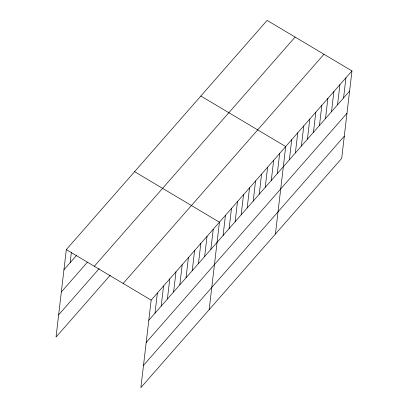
<?xml version="1.0" encoding="UTF-8"?>
<svg xmlns="http://www.w3.org/2000/svg" width="408" height="408" viewBox="0 0 408 408"><rect width="100%" height="100%" fill="white"/><g stroke="black" fill="none" stroke-linecap="round" stroke-linejoin="round"><path stroke-width="0.61" d="M351.961 70.921L151.159 300.135L140.887 387.6L341.685 158.391L351.961 70.921L267.113 20.4L66.315 249.609L56.039 337.079L110.242 275.206M70.156 262.665L71.339 252.598M154.999 313.186L157.366 293.046M161.206 306.102L163.572 285.962M167.413 299.018L169.779 278.878M173.619 291.934L175.986 271.794M179.826 284.85L182.192 264.71M186.033 277.766L188.399 257.626M192.239 270.683L194.606 250.537M198.446 263.594L200.812 243.454M204.653 256.51L207.019 236.37M210.859 249.426L213.226 229.286M209.156 309.667L219.433 222.202L134.589 171.681M223.089 235.467L225.456 215.322M229.112 228.587L231.479 208.447M235.141 221.712L237.502 201.572M241.164 214.838L243.53 194.698M247.187 207.958L249.553 187.818M253.21 201.083L255.576 180.943M259.233 194.208L261.599 174.068M265.256 187.328L267.623 167.188M271.284 180.453L273.646 160.313M277.307 173.579L279.674 153.439M275.42 234.029L285.697 146.559L200.848 96.038M289.354 159.824L291.72 139.684M295.377 152.949L297.743 132.809M301.4 146.074L303.766 125.934M307.428 139.194L309.794 119.054M313.451 132.32L315.817 112.18M319.474 125.445L321.841 105.305M325.497 118.565L327.864 98.425M331.52 111.69L333.887 91.55M337.543 104.815L339.91 84.675M343.572 97.94L345.938 77.795M63.949 269.749L76.362 255.581M61.338 291.97L87.409 262.211M94.314 266.281L295.111 37.072M58.65 314.859L99.2 268.576M123.16 283.458L323.962 54.249M148.792 320.275L349.595 91.061M146.186 342.49L346.984 113.281M143.494 365.384L344.296 136.17M66.315 249.609L151.159 300.135"/></g></svg>
